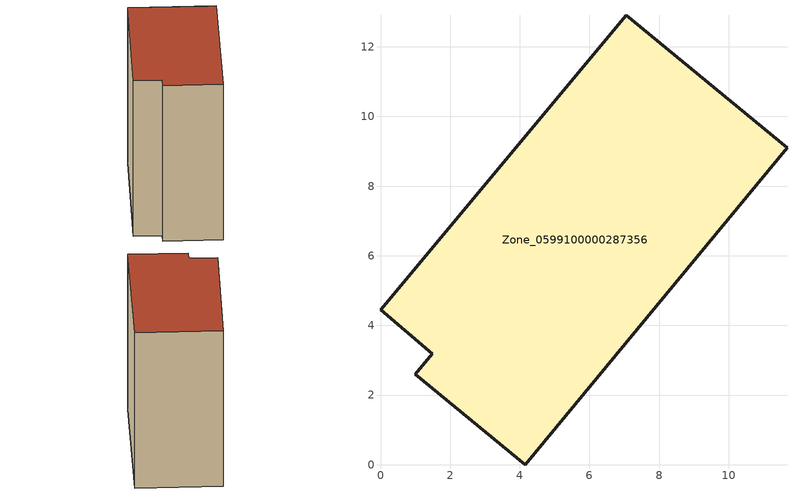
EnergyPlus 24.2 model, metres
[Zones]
Zone_0599100000287356
 floor ground (C_G): 1,2.59 1.49,3.19 0,4.45 7.06,12.9 11.67,9.1 4.15,0 z0
 wall outside (C_F): 1.49,3.19 1,2.59 4.15,0 11.67,9.1 7.06,12.9 0,4.45 1.49,3.19 z0:11.73
 roof outside (C_R): 7.06,12.9 0,4.45 1.49,3.19 1,2.59 4.15,0 11.67,9.1 z11.73
[BUILDING]
Pand.0599100000287356: North Axis=0; Terrain=City; Loads Convergence Tolerance Value=0.04; Temperature Convergence Tolerance Value=0.4; Solar Distribution=FullExterior; Maximum Number of Warmup Days=25; Minimum Number of Warmup Days=1
[Site:Location]
Rotterdam.The.Hague.AP_ZH_NLD Design_Conditions: Latitude=51.96; Longitude=4.45; Time Zone=1; Elevation=-4.5
[SITE:GROUNDTEMPERATURE:BUILDINGSURFACE]
18, 18, 18, 18, 18, 18, 18, 18, 18, 18, 18, 18
[MATERIAL] Thermal Absorptance=0.9; Solar Absorptance=0.7; Visible Absorptance=0.7
Name | Roughness | Thickness | Conductivity | Density | Specific Heat
G.TI.1946 | MediumSmooth | 0.15 | 1 | 540 | 1210
F.TI.1946 | Rough | 0.3 | 0.857143 | 1920 | 840
R.TI.1946 | MediumRough | 0.2 | 0.1 | 1500 | 1000
[CONSTRUCTION]
C_G: G.TI.1946
C_F: F.TI.1946
C_R: R.TI.1946
[ZONE]
Zone_0599100000287356: Type=1; Multiplier=1; Ceiling Height=Autocalculate; Volume=Autocalculate; Floor Area=autocalculate; Part of Total Floor Area=Yes
[ZONEINFILTRATION:DESIGNFLOWRATE]
Infil_Zone_0599100000287356: Zone or ZoneList or Space or SpaceList=Zone_0599100000287356; Schedule=AlwaysOn; Design Flow Rate Calculation Method=Flow/Area; Flow Rate per Floor Area=0.003; Constant Term Coefficient=1; Temperature Term Coefficient=0; Velocity Term Coefficient=0; Velocity Squared Term Coefficient=0
[HVACTEMPLATE:ZONE:IDEALLOADSAIRSYSTEM]
Zone_0599100000287356: Maximum Heating Supply Air Temperature=50; Minimum Cooling Supply Air Temperature=13; Maximum Heating Supply Air Humidity Ratio=0.0156; Minimum Cooling Supply Air Humidity Ratio=0.0077; Heating Limit=NoLimit; Cooling Limit=NoLimit; Dehumidification Control Type=ConstantSensibleHeatRatio; Cooling Sensible Heat Ratio=0.7; Dehumidification Setpoint=60; Humidification Control Type=None; Humidification Setpoint=30; Outdoor Air Method=None; Outdoor Air Flow Rate per Person=0.00944; Outdoor Air Flow Rate per Zone Floor Area=0; Outdoor Air Flow Rate per Zone=0; Demand Controlled Ventilation Type=None; Outdoor Air Economizer Type=NoEconomizer; Heat Recovery Type=None; Sensible Heat Recovery Effectiveness=0.7; Latent Heat Recovery Effectiveness=0.65
[ZONECONTROL:THERMOSTAT]
ThermostatControl_Zone_0599100000287356: Zone or ZoneList=Zone_0599100000287356; Control Type Schedule=DualSetpointControlType; Control 1=Thermostat_Zone_0599100000287356; Temperature Difference Between Cutout And Setpoint=0
[THERMOSTATSETPOINT:DUALSETPOINT]
Thermostat_Zone_0599100000287356: Heating Setpoint Temperature Schedule=HeatingSetpoint_Zone_0599100000287356; Cooling Setpoint Temperature Schedule=CoolingSetpoint_Zone_0599100000287356
[SCHEDULE:COMPACT]
HeatingSetpoint_Zone_0599100000287356: Through: 12/31, For: AllDays, Until: 24:00, 21
CoolingSetpoint_Zone_0599100000287356: Through: 12/31, For: AllDays, Until: 24:00, 24
DualSetpointControlType: Through: 12/31, For: AllDays, Until: 24:00, 4
AlwaysOn: Through: 12/31, For: AllDays, Until: 24:00, 1
